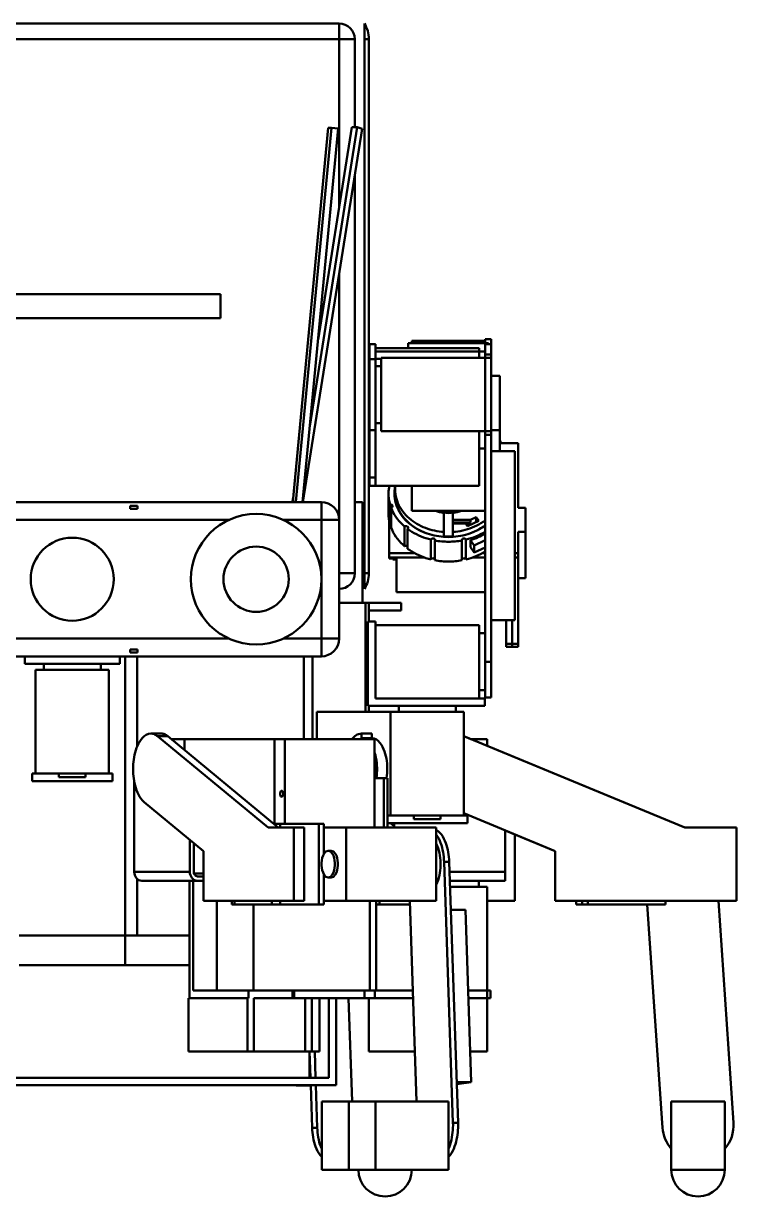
# Model space of a CAD drawing. Header units: millimetres. Extents: x 200 to 4150, y 50 to 2967.
# Drawn here: x 1308.5 to 1549, y 2320 to 2715.3 of the extents above; entities that cross this region are included whole.
import ezdxf

# ---------------------------------------------------------------- set-up
doc = ezdxf.new("R2010")
doc.units = ezdxf.units.MM
doc.header["$LTSCALE"] = 10
doc.layers.add('КОНТУР', color=7, linetype='Continuous', lineweight=50)

msp = doc.modelspace()

# ---------------------------------------------------------------- linework, layer by layer
at = {"layer": 'КОНТУР'}
for p, q in [((1234.98, 2715.27), (1414.98, 2715.27)), ((1234.98, 2710), (1414.98, 2710)), ((1414.98, 2653.47), (1414.98, 2710)), ((1420.25, 2680.29), (1420.25, 2710)), ((1423.48, 2530), (1423.48, 2710)), ((1424.98, 2530), (1424.98, 2710)), ((1399.31, 2554.13), (1411.31, 2680.13)), ((1400.43, 2554.13), (1412.43, 2680.13)), ((1405.1, 2579.55), (1421.09, 2680.29)), ((1407.87, 2608.69), (1419.24, 2680.29)), ((1412.43, 2680.13), (1411.31, 2680.13)), ((1414.65, 2679.87), (1412.43, 2680.13)), ((1421.09, 2680.29), (1419.24, 2680.29)), ((1422.72, 2679.71), (1421.09, 2680.29)), ((1402.66, 2554), (1414.65, 2679.87)), ((1402.77, 2554), (1422.72, 2679.71)), ((1420.25, 2530), (1420.25, 2664.12)), ((1414.98, 2548), (1414.98, 2630.93)), ((1279.98, 2624), (1369.98, 2624)), ((1369.98, 2624), (1374.98, 2624)), ((1279.98, 2616), (1369.98, 2616)), ((1369.98, 2616), (1374.98, 2616)), ((1464.19, 2607.53), (1464.19, 2608.88)), ((1466.19, 2608.88), (1464.19, 2608.88)), ((1466.19, 2607.19), (1466.19, 2608.88)), ((1425.19, 2607.19), (1427.19, 2607.19)), ((1425.19, 2607.18), (1425.19, 2602.19)), ((1427.19, 2607.18), (1425.19, 2607.18)), ((1427.19, 2607.18), (1427.19, 2602.19)), ((1427.19, 2605.91), (1462.19, 2605.91)), ((1438.28, 2607.53), (1438.28, 2605.91)), ((1438.28, 2607.53), (1465.38, 2607.53)), ((1464.19, 2608.28), (1439.47, 2608.28)), ((1439.47, 2607.53), (1439.47, 2608.28)), ((1462.19, 2605.91), (1462.19, 2604.68)), ((1464.19, 2607.19), (1466.19, 2607.19)), ((1465.38, 2607.53), (1465.38, 2607.19)), ((1427.19, 2602.19), (1425.19, 2602.19)), ((1427.19, 2604.68), (1462.19, 2604.68)), ((1427.19, 2602.23), (1429.19, 2602.23)), ((1429.19, 2602.56), (1429.19, 2577.84)), ((1464.19, 2602.56), (1429.19, 2602.56)), ((1462.19, 2604.79), (1464.19, 2604.79)), ((1462.19, 2604.68), (1462.19, 2602.56)), ((1464.19, 2602.56), (1464.19, 2603.75)), ((1464.19, 2603.75), (1466.19, 2603.75)), ((1464.19, 2577.84), (1464.19, 2602.56)), ((1466.19, 2602.56), (1464.19, 2602.56)), ((1464.19, 2602.56), (1464.19, 2577.84)), ((1466.19, 2602.56), (1466.19, 2603.75)), ((1466.19, 2577.84), (1466.19, 2602.56)), ((1429.19, 2599.8), (1427.19, 2599.8)), ((1466.19, 2596.59), (1469.19, 2596.59)), ((1469.19, 2596.59), (1469.19, 2578.19)), ((1425.19, 2578.2), (1425.19, 2562.26)), ((1425.19, 2578.2), (1427.19, 2578.2)), ((1429.19, 2580.6), (1427.19, 2580.6)), ((1427.19, 2578.2), (1427.19, 2562.26)), ((1464.19, 2577.84), (1429.19, 2577.84)), ((1462.19, 2577.84), (1462.19, 2559.51)), ((1464.19, 2576.65), (1464.19, 2577.84)), ((1466.19, 2577.84), (1464.19, 2577.84)), ((1466.19, 2578.19), (1469.19, 2578.19)), ((1466.19, 2576.65), (1466.19, 2577.84)), ((1469.19, 2578.19), (1469.19, 2571.2)), ((1464.19, 2576.65), (1464.19, 2500.2)), ((1464.19, 2576.65), (1466.19, 2576.65)), ((1466.19, 2576.65), (1466.19, 2500.2)), ((1469.19, 2574.6), (1469.33, 2574.6)), ((1469.19, 2573.85), (1475.33, 2573.85)), ((1469.33, 2573.85), (1469.33, 2574.6)), ((1475.33, 2573.85), (1475.33, 2552.01)), ((1464.19, 2572.1), (1462.19, 2572.1)), ((1466.19, 2571.2), (1474.19, 2571.2)), ((1474.19, 2514.2), (1474.19, 2571.2)), ((1425.19, 2562.26), (1427.19, 2562.26)), ((1425.19, 2559.51), (1425.19, 2562.26)), ((1427.19, 2559.51), (1427.19, 2562.26)), ((1427.19, 2562.26), (1427.19, 2559.51)), ((1427.19, 2559.51), (1425.19, 2559.51)), ((1427.19, 2559.51), (1462.19, 2559.51)), ((1431.83, 2559.51), (1431.83, 2559.06)), ((1433.83, 2558.29), (1433.83, 2556.61)), ((1439.47, 2559.51), (1439.47, 2551.1)), ((1240.98, 2554), (1408.98, 2554)), ((1399.24, 2554.29), (1399.45, 2555.66)), ((1399.32, 2554.29), (1399.24, 2554.29)), ((1399.32, 2554.26), (1399.24, 2554.29)), ((1400.43, 2554.13), (1399.31, 2554.13)), ((1400.42, 2554), (1399.31, 2554.13)), ((1400.05, 2554), (1399.87, 2554.07)), ((1401.54, 2554), (1400.43, 2554.13)), ((1420.25, 2554), (1422.88, 2554)), ((1422.88, 2520), (1422.88, 2554)), ((1431.63, 2556.79), (1431.63, 2550.11)), ((1344.48, 2551.73), (1344.48, 2552.7)), ((1344.48, 2552.7), (1346.98, 2552.7)), ((1344.48, 2551.73), (1346.98, 2551.73)), ((1346.98, 2551.73), (1346.98, 2552.7)), ((1432.15, 2553.15), (1432.15, 2546.47)), ((1432.51, 2552.07), (1432.51, 2545.39)), ((1464.19, 2551.1), (1439.47, 2551.1)), ((1450.33, 2550.38), (1450.33, 2550.41)), ((1450.33, 2550.38), (1450.33, 2543.94)), ((1453.33, 2550.38), (1453.33, 2550.41)), ((1453.33, 2550.38), (1453.33, 2548.05)), ((1475.33, 2552.01), (1477.83, 2552.01)), ((1477.83, 2552.01), (1477.83, 2544.01)), ((1272.14, 2548), (1377.81, 2548)), ((1396.14, 2548), (1408.98, 2548)), ((1408.98, 2508), (1408.98, 2548)), ((1414.98, 2508), (1414.98, 2548)), ((1431.83, 2547.84), (1431.83, 2536.78)), ((1437.06, 2545.77), (1437.06, 2539.09)), ((1453.33, 2548.05), (1453.33, 2547.15)), ((1453.33, 2548.05), (1459.26, 2548.05)), ((1453.33, 2547.15), (1453.33, 2546.77)), ((1453.33, 2547.15), (1459.26, 2547.15)), ((1453.33, 2546.77), (1453.33, 2543.94)), ((1453.33, 2546.77), (1457.6, 2546.77)), ((1458.22, 2545.91), (1457.6, 2546.77)), ((1459.26, 2547.15), (1457.81, 2546.49)), ((1458.22, 2545.91), (1462.03, 2547.67)), ((1459.26, 2548.05), (1461.13, 2548.92)), ((1459.26, 2548.05), (1459.26, 2547.15)), ((1462.03, 2547.67), (1461.13, 2548.92)), ((1461.13, 2547.26), (1461.13, 2548.92)), ((1438.05, 2544.98), (1438.05, 2538.3)), ((1450.33, 2543.94), (1450.33, 2542.44)), ((1453.33, 2543.94), (1453.33, 2542.44)), ((1475.33, 2544.01), (1475.33, 2536.78)), ((1475.33, 2544.01), (1477.83, 2544.01)), ((1477.83, 2544.01), (1477.83, 2528.41)), ((1445.93, 2541.34), (1445.93, 2534.66)), ((1447.28, 2541.05), (1447.28, 2534.37)), ((1456.38, 2541.05), (1456.38, 2534.37)), ((1457.73, 2541.34), (1457.73, 2534.66)), ((1459.22, 2541.15), (1459.22, 2538.75)), ((1459.22, 2541.15), (1460.48, 2539.41)), ((1459.22, 2538.75), (1460.48, 2537.01)), ((1460.48, 2539.41), (1464.19, 2541.12)), ((1460.48, 2537.01), (1460.48, 2539.41)), ((1460.48, 2537.01), (1464.19, 2538.72)), ((1431.83, 2536.78), (1440.42, 2536.78)), ((1431.83, 2536.78), (1431.83, 2535.28)), ((1431.83, 2534.97), (1431.83, 2535.28)), ((1431.83, 2535.28), (1443.82, 2535.28)), ((1431.83, 2534.97), (1433.13, 2534.97)), ((1433.13, 2534.6), (1434.33, 2534.6)), ((1434.33, 2535.28), (1434.33, 2523.59)), ((1459.83, 2535.28), (1464.19, 2535.28)), ((1463.24, 2536.78), (1464.19, 2536.78)), ((1474.19, 2536.78), (1475.33, 2536.78)), ((1474.19, 2535.28), (1475.33, 2535.28)), ((1475.33, 2536.78), (1475.33, 2535.28)), ((1475.33, 2535.28), (1475.33, 2528.41)), ((1475.33, 2535.28), (1475.33, 2506.21)), ((1475.33, 2528.41), (1477.83, 2528.41)), ((1434.33, 2523.59), (1464.19, 2523.59)), ((1414.98, 2520), (1422.88, 2520)), ((1422.88, 2520), (1423.91, 2520)), ((1423.91, 2483.34), (1423.91, 2520)), ((1424.98, 2513.75), (1424.98, 2520)), ((1424.98, 2520), (1435.94, 2520)), ((1435.94, 2520), (1435.94, 2517.5)), ((1435.94, 2517.5), (1424.98, 2517.5)), ((1466.19, 2514.2), (1474.19, 2514.2)), ((1471.33, 2514.2), (1471.33, 2506.21)), ((1473.33, 2514.2), (1473.33, 2506.21)), ((1473.33, 2514.2), (1473.33, 2506.21)), ((1424.69, 2485.34), (1424.69, 2513.75)), ((1424.69, 2513.75), (1427.19, 2513.75)), ((1427.19, 2512.56), (1427.19, 2513.75)), ((1427.19, 2487.84), (1427.19, 2512.56)), ((1427.19, 2512.56), (1462.19, 2512.56)), ((1462.19, 2487.84), (1462.19, 2512.56)), ((1272.14, 2508), (1377.81, 2508)), ((1396.14, 2508), (1408.98, 2508)), ((1462.19, 2509.8), (1464.19, 2509.8)), ((1473.33, 2506.21), (1471.33, 2506.21)), ((1475.33, 2506.21), (1473.33, 2506.21)), ((1344.48, 2504.27), (1346.98, 2504.27)), ((1344.48, 2503.3), (1344.48, 2504.27)), ((1344.48, 2503.3), (1346.98, 2503.3)), ((1346.98, 2503.3), (1346.98, 2504.27)), ((1471.33, 2505.21), (1473.33, 2505.21)), ((1473.33, 2505.21), (1475.33, 2505.21)), ((1240.98, 2502), (1408.98, 2502)), ((1308.98, 2499.5), (1308.98, 2502)), ((1308.98, 2499.5), (1340.98, 2499.5)), ((1315.38, 2497.5), (1315.38, 2499.5)), ((1334.58, 2497.5), (1334.58, 2499.5)), ((1340.98, 2499.5), (1340.98, 2502)), ((1342.84, 2408), (1342.84, 2502)), ((1346.84, 2471.57), (1346.84, 2502)), ((1403.12, 2502), (1403.12, 2474.11)), ((1406.05, 2502), (1406.05, 2474.11)), ((1466.19, 2500.2), (1464.19, 2500.2)), ((1312.62, 2497.5), (1337.34, 2497.5)), ((1312.62, 2462.5), (1312.62, 2497.5)), ((1337.34, 2462.5), (1337.34, 2497.5)), ((1462.19, 2490.6), (1464.19, 2490.6)), ((1427.19, 2487.84), (1462.19, 2487.84)), ((1462.19, 2487.84), (1464.09, 2487.84)), ((1464.09, 2485.34), (1464.09, 2487.84)), ((1464.19, 2488.2), (1466.19, 2488.2)), ((1407.46, 2483.34), (1407.46, 2474.11)), ((1464.09, 2485.34), (1424.69, 2485.34)), ((1424.98, 2483.34), (1424.98, 2485.34)), ((1432.33, 2483.34), (1457.05, 2483.34)), ((1432.33, 2448.34), (1432.33, 2483.34)), ((1435.09, 2483.34), (1435.09, 2485.34)), ((1454.29, 2483.34), (1454.29, 2485.34)), ((1457.05, 2448.34), (1457.05, 2483.34)), ((1351.49, 2476), (1354.95, 2476)), ((1353.78, 2475.09), (1390.99, 2444.36)), ((1357.24, 2475.09), (1353.78, 2475.09)), ((1357.24, 2475.09), (1394.46, 2444.36)), ((1422.5, 2476), (1422.5, 2474.5)), ((1422.5, 2476), (1425.97, 2476)), ((1422.5, 2474.5), (1425.97, 2474.5)), ((1425.97, 2476), (1425.97, 2474.5)), ((1457.06, 2475.09), (1531.49, 2444.36)), ((1457.06, 2475.09), (1459.43, 2474.11)), ((1362.87, 2474.11), (1358.43, 2474.11)), ((1393.18, 2474.11), (1362.87, 2474.11)), ((1362.87, 2474.11), (1362.87, 2470.45)), ((1393.18, 2474.11), (1393.18, 2445.55)), ((1393.18, 2474.11), (1396.64, 2474.11)), ((1396.64, 2474.11), (1426.95, 2474.11)), ((1396.64, 2474.11), (1396.64, 2445.55)), ((1426.95, 2474.11), (1426.95, 2444.36)), ((1464.84, 2474.11), (1459.43, 2474.11)), ((1464.84, 2474.11), (1464.84, 2471.88)), ((1464.84, 2471.88), (1531.49, 2444.36)), ((1311.43, 2460), (1311.43, 2462.5)), ((1311.43, 2462.5), (1312.62, 2462.5)), ((1311.43, 2460), (1338.53, 2460)), ((1312.62, 2462.5), (1337.34, 2462.5)), ((1320.48, 2461.3), (1320.48, 2462.5)), ((1329.48, 2461.3), (1329.48, 2462.5)), ((1337.34, 2462.5), (1338.53, 2462.5)), ((1338.53, 2460), (1338.53, 2462.5)), ((1345.89, 2459.71), (1345.89, 2429.39)), ((1426.95, 2461), (1430.02, 2461)), ((1431.32, 2461), (1430.02, 2461)), ((1430.02, 2461), (1430.02, 2444.36)), ((1431.32, 2444.36), (1431.32, 2461)), ((1369.19, 2436.4), (1349.2, 2452.91)), ((1431.32, 2448.34), (1432.33, 2448.34)), ((1432.33, 2448.34), (1457.05, 2448.34)), ((1440.19, 2447.14), (1440.19, 2448.34)), ((1449.19, 2447.14), (1449.19, 2448.34)), ((1487.87, 2436.4), (1457.05, 2449.13)), ((1457.05, 2448.34), (1458.24, 2448.34)), ((1458.24, 2445.84), (1458.24, 2448.34)), ((1399.74, 2444.36), (1390.99, 2444.36)), ((1408.09, 2445.55), (1395.04, 2445.55)), ((1395.04, 2444.36), (1395.04, 2445.55)), ((1403.2, 2444.36), (1399.74, 2444.36)), ((1399.74, 2419.64), (1399.74, 2444.36)), ((1403.2, 2419.64), (1403.2, 2444.36)), ((1408.09, 2418.45), (1408.09, 2445.55)), ((1409.82, 2445.55), (1408.09, 2445.55)), ((1409.82, 2435.42), (1409.82, 2445.55)), ((1417.38, 2444.36), (1409.82, 2444.36)), ((1417.38, 2444.36), (1417.38, 2419.64)), ((1417.38, 2444.36), (1447.69, 2444.36)), ((1431.32, 2445.84), (1458.24, 2445.84)), ((1433.48, 2444.81), (1432.24, 2445.84)), ((1433.48, 2445.84), (1433.48, 2444.36)), ((1447.69, 2444.36), (1447.69, 2419.64)), ((1470.98, 2443.38), (1470.98, 2429.39)), ((1487.87, 2436.4), (1470.98, 2443.38)), ((1548.98, 2444.36), (1531.49, 2444.36)), ((1540.09, 2444.36), (1531.49, 2444.36)), ((1548.98, 2419.64), (1548.98, 2444.36)), ((1364.64, 2440.16), (1364.64, 2429.39)), ((1365.94, 2429.39), (1365.94, 2439.09)), ((1474.22, 2419.64), (1474.22, 2442.04)), ((1369.19, 2419.64), (1369.19, 2436.4)), ((1411.28, 2436.5), (1412.32, 2436.5)), ((1487.87, 2419.64), (1487.87, 2436.4)), ((1487.87, 2427), (1487.87, 2436.4)), ((1450.35, 2432.82), (1453.35, 2344.82)), ((1452.09, 2432.82), (1450.35, 2432.82)), ((1452.09, 2432.82), (1455.09, 2344.82)), ((1345.89, 2429.39), (1364.64, 2429.39)), ((1346.84, 2408), (1346.84, 2427.07)), ((1369.19, 2428.89), (1366.01, 2428.89)), ((1369.19, 2427.89), (1367.24, 2427.89)), ((1409.82, 2418.45), (1409.82, 2428.58)), ((1411.28, 2427.5), (1412.32, 2427.5)), ((1452.2, 2429.39), (1470.98, 2429.39)), ((1348.49, 2426.39), (1367.24, 2426.39)), ((1364.49, 2386.89), (1364.49, 2426.39)), ((1365.74, 2389.39), (1365.74, 2426.39)), ((1367.24, 2426.39), (1369.19, 2426.39)), ((1452.3, 2426.39), (1470.98, 2426.39)), ((1452.37, 2424.39), (1464.84, 2424.39)), ((1462.08, 2424.39), (1462.08, 2426.39)), ((1464.84, 2389.39), (1464.84, 2424.39)), ((1369.19, 2419.64), (1399.74, 2419.64)), ((1373.79, 2389.39), (1373.79, 2419.64)), ((1378.75, 2418.45), (1378.75, 2419.64)), ((1379.75, 2418.45), (1379.75, 2419.64)), ((1392.31, 2418.45), (1392.31, 2419.64)), ((1395.04, 2418.45), (1395.04, 2419.64)), ((1403.2, 2419.64), (1399.74, 2419.64)), ((1417.38, 2419.64), (1409.82, 2419.64)), ((1417.38, 2419.64), (1447.69, 2419.64)), ((1425.31, 2389.39), (1425.31, 2419.64)), ((1427.48, 2389.39), (1427.48, 2419.64)), ((1428.54, 2418.45), (1428.54, 2419.64)), ((1441.08, 2352), (1438.77, 2419.64)), ((1464.84, 2419.64), (1474.22, 2419.64)), ((1487.87, 2419.64), (1548.98, 2419.64)), ((1494.87, 2418.45), (1494.87, 2419.64)), ((1496.87, 2418.45), (1496.87, 2419.64)), ((1498.87, 2418.45), (1498.87, 2419.64)), ((1524.98, 2418.45), (1524.98, 2419.64)), ((1542.85, 2419.64), (1547.95, 2344.82)), ((1379.75, 2418.45), (1378.75, 2418.45)), ((1392.31, 2418.45), (1379.75, 2418.45)), ((1386.15, 2389.39), (1386.15, 2418.45)), ((1408.09, 2418.45), (1395.04, 2418.45)), ((1409.82, 2418.45), (1408.09, 2418.45)), ((1438.81, 2418.45), (1428.54, 2418.45)), ((1452.64, 2416.58), (1457.56, 2416.58)), ((1457.56, 2416.58), (1459.54, 2358.51)), ((1496.87, 2418.45), (1494.87, 2418.45)), ((1524.98, 2418.45), (1498.87, 2418.45)), ((1524.01, 2343.18), (1518.88, 2418.45)), ((1307.12, 2408), (1342.84, 2408)), ((1342.84, 2408), (1342.84, 2398)), ((1346.84, 2408), (1364.49, 2408)), ((1307.12, 2398), (1364.49, 2398)), ((1365.74, 2389.39), (1384.42, 2389.39)), ((1384.42, 2389.39), (1399.24, 2389.39)), ((1384.42, 2386.89), (1384.42, 2389.39)), ((1386.15, 2389.39), (1399.24, 2389.39)), ((1399.24, 2389.39), (1399.83, 2389.39)), ((1399.24, 2386.89), (1399.24, 2389.39)), ((1399.83, 2389.39), (1423.48, 2389.39)), ((1399.83, 2386.89), (1399.83, 2389.39)), ((1423.48, 2389.39), (1425.31, 2389.39)), ((1423.48, 2389.39), (1427.05, 2389.39)), ((1423.48, 2386.89), (1423.48, 2389.39)), ((1427.05, 2386.89), (1427.05, 2389.39)), ((1427.48, 2389.39), (1439.81, 2389.39)), ((1458.49, 2389.39), (1464.84, 2389.39)), ((1464.84, 2389.39), (1466.03, 2389.39)), ((1464.84, 2386.89), (1464.84, 2389.39)), ((1466.03, 2386.89), (1466.03, 2389.39)), ((1364.15, 2368.89), (1364.15, 2386.89)), ((1364.15, 2386.89), (1384.08, 2386.89)), ((1384.08, 2368.89), (1384.08, 2386.89)), ((1384.08, 2386.89), (1384.42, 2386.89)), ((1386.25, 2386.89), (1399.24, 2386.89)), ((1386.25, 2368.89), (1386.25, 2386.89)), ((1399.24, 2386.89), (1399.83, 2386.89)), ((1399.83, 2386.89), (1423.48, 2386.89)), ((1403.57, 2368.89), (1403.57, 2386.89)), ((1405.73, 2368.89), (1405.73, 2386.89)), ((1408.37, 2368.89), (1408.37, 2386.89)), ((1411.48, 2360), (1411.48, 2386.89)), ((1413.98, 2357.5), (1413.98, 2386.89)), ((1418.14, 2386.89), (1419.33, 2352)), ((1423.48, 2386.89), (1427.05, 2386.89)), ((1424.98, 2368.89), (1424.98, 2386.89)), ((1427.05, 2386.89), (1439.89, 2386.89)), ((1458.57, 2386.89), (1464.84, 2386.89)), ((1464.84, 2386.89), (1466.03, 2386.89)), ((1464.84, 2368.89), (1464.84, 2386.89)), ((1364.15, 2368.89), (1384.08, 2368.89)), ((1384.08, 2368.89), (1386.25, 2368.89)), ((1386.25, 2368.89), (1403.57, 2368.89)), ((1403.57, 2368.89), (1405.73, 2368.89)), ((1404.98, 2360), (1404.98, 2368.89)), ((1405.3, 2360), (1405, 2368.89)), ((1405.73, 2368.89), (1408.37, 2368.89)), ((1407.03, 2360), (1406.73, 2368.89)), ((1424.98, 2368.89), (1440.5, 2368.89)), ((1459.19, 2368.89), (1464.84, 2368.89)), ((1249.58, 2360), (1411.48, 2360)), ((1413.98, 2357.5), (1249.5, 2357.5)), ((1400.46, 2357.5), (1400.46, 2357.42)), ((1405.39, 2357.42), (1400.46, 2357.42)), ((1405.87, 2343.18), (1405.39, 2357.5)), ((1407.61, 2343.18), (1407.12, 2357.5)), ((1454.62, 2358.51), (1459.54, 2358.51)), ((1457.49, 2358.41), (1454.62, 2358.41)), ((1454.63, 2358.02), (1457.49, 2358.41)), ((1454.64, 2357.84), (1459.54, 2358.51)), ((1418.19, 2352), (1409.09, 2352)), ((1409.09, 2329), (1409.09, 2352)), ((1418.19, 2329), (1418.19, 2352)), ((1418.19, 2352), (1427.19, 2352)), ((1427.19, 2329), (1427.19, 2352)), ((1427.19, 2352), (1451.87, 2352)), ((1451.87, 2329), (1451.87, 2352)), ((1526.98, 2329), (1526.98, 2352)), ((1526.98, 2352), (1544.98, 2352)), ((1544.98, 2329), (1544.98, 2352)), ((1455.09, 2344.82), (1453.35, 2344.82)), ((1405.87, 2343.18), (1407.61, 2343.18)), ((1418.19, 2329), (1409.09, 2329)), ((1418.19, 2329), (1427.19, 2329)), ((1427.19, 2329), (1451.87, 2329)), ((1526.98, 2329), (1544.98, 2329))]:
    msp.add_line(p, q, dxfattribs=at)
for points in [[(1414.98, 2710), (1414.98, 2710.66), (1414.98, 2711.32), (1414.98, 2711.98), (1414.98, 2712.63), (1414.98, 2713.29), (1414.98, 2713.95), (1414.98, 2714.61), (1414.98, 2715.27)], [(1423.48, 2710), (1423.48, 2710.66), (1423.48, 2711.32), (1423.48, 2711.98), (1423.48, 2712.63), (1423.48, 2713.29), (1423.48, 2713.95), (1423.48, 2714.61), (1423.48, 2715.27)], [(1420.25, 2710), (1419.59, 2710), (1418.93, 2710), (1418.27, 2710), (1417.61, 2710), (1416.95, 2710), (1416.3, 2710), (1415.64, 2710), (1414.98, 2710)], [(1424.98, 2710), (1424.79, 2710), (1424.6, 2710), (1424.42, 2710), (1424.23, 2710), (1424.04, 2710), (1423.85, 2710), (1423.67, 2710), (1423.48, 2710)], [(1374.98, 2624), (1374.98, 2623.2), (1374.98, 2622.4), (1374.98, 2621.6), (1374.98, 2620.8), (1374.98, 2620), (1374.98, 2619.2), (1374.98, 2618.4), (1374.98, 2617.6), (1374.98, 2616.8), (1374.98, 2616)], [(1425.19, 2607.19), (1425.19, 2607.19), (1425.19, 2607.19), (1425.19, 2607.19), (1425.19, 2607.19), (1425.19, 2607.18), (1425.19, 2607.18), (1425.19, 2607.18), (1425.19, 2607.18)], [(1427.19, 2607.19), (1427.19, 2607.19), (1427.19, 2607.19), (1427.19, 2607.19), (1427.19, 2607.19), (1427.19, 2607.18), (1427.19, 2607.18), (1427.19, 2607.18), (1427.19, 2607.18)], [(1464.19, 2607.19), (1464.19, 2606.76), (1464.19, 2606.33), (1464.19, 2605.9), (1464.19, 2605.47), (1464.19, 2605.04), (1464.19, 2604.61), (1464.19, 2604.18), (1464.19, 2603.75)], [(1466.19, 2607.19), (1466.19, 2606.76), (1466.19, 2606.33), (1466.19, 2605.9), (1466.19, 2605.47), (1466.19, 2605.04), (1466.19, 2604.61), (1466.19, 2604.18), (1466.19, 2603.75)], [(1425.19, 2602.19), (1425.19, 2601.36), (1425.19, 2600.53), (1425.19, 2599.7), (1425.19, 2598.88), (1425.19, 2598.05), (1425.19, 2597.22), (1425.19, 2596.4), (1425.19, 2595.57), (1425.19, 2594.74), (1425.19, 2593.91), (1425.19, 2593.09), (1425.19, 2592.26), (1425.19, 2591.43), (1425.19, 2590.61), (1425.19, 2589.78), (1425.19, 2588.95), (1425.19, 2588.12), (1425.19, 2587.3), (1425.19, 2586.47), (1425.19, 2585.64), (1425.19, 2584.82), (1425.19, 2583.99), (1425.19, 2583.16), (1425.19, 2582.34), (1425.19, 2581.51), (1425.19, 2580.68), (1425.19, 2579.85), (1425.19, 2579.03), (1425.19, 2578.2)], [(1427.19, 2602.19), (1427.19, 2601.36), (1427.19, 2600.53), (1427.19, 2599.7), (1427.19, 2598.88), (1427.19, 2598.05), (1427.19, 2597.22), (1427.19, 2596.4), (1427.19, 2595.57), (1427.19, 2594.74), (1427.19, 2593.91), (1427.19, 2593.09), (1427.19, 2592.26), (1427.19, 2591.43), (1427.19, 2590.61), (1427.19, 2589.78), (1427.19, 2588.95), (1427.19, 2588.12), (1427.19, 2587.3), (1427.19, 2586.47), (1427.19, 2585.64), (1427.19, 2584.82), (1427.19, 2583.99), (1427.19, 2583.16), (1427.19, 2582.34), (1427.19, 2581.51), (1427.19, 2580.68), (1427.19, 2579.85), (1427.19, 2579.03), (1427.19, 2578.2)], [(1431.92, 2559.51), (1431.85, 2559.18), (1431.79, 2558.84), (1431.74, 2558.5), (1431.7, 2558.16), (1431.67, 2557.82), (1431.65, 2557.48), (1431.63, 2557.14), (1431.63, 2556.79)], [(1433.86, 2559.09), (1433.8, 2558.8), (1433.76, 2558.52), (1433.72, 2558.23), (1433.69, 2557.95), (1433.66, 2557.66), (1433.64, 2557.37), (1433.63, 2557.08), (1433.63, 2556.79)], [(1433.63, 2556.64), (1433.64, 2556.9), (1433.65, 2557.16), (1433.67, 2557.41), (1433.69, 2557.67), (1433.72, 2557.92), (1433.75, 2558.18), (1433.79, 2558.43), (1433.84, 2558.68)], [(1433.89, 2559.51), (1433.88, 2559.36), (1433.87, 2559.21), (1433.85, 2559.06), (1433.85, 2558.9), (1433.84, 2558.75), (1433.83, 2558.6), (1433.83, 2558.45), (1433.83, 2558.29)], [(1433.83, 2558.29), (1433.86, 2557.49), (1433.94, 2556.7), (1434.08, 2555.91), (1434.27, 2555.13), (1434.51, 2554.37), (1434.8, 2553.62), (1435.14, 2552.9), (1435.52, 2552.19), (1435.95, 2551.51), (1436.41, 2550.86), (1436.91, 2550.24), (1437.44, 2549.64), (1438.01, 2549.07), (1438.6, 2548.53), (1439.22, 2548.02), (1439.86, 2547.54), (1440.52, 2547.09), (1441.2, 2546.67), (1441.9, 2546.28), (1442.62, 2545.92), (1443.35, 2545.59), (1444.09, 2545.29), (1444.84, 2545.02), (1445.61, 2544.78), (1446.38, 2544.57), (1447.16, 2544.39), (1447.95, 2544.23), (1448.74, 2544.11), (1449.53, 2544.01), (1450.33, 2543.94)], [(1408.98, 2548), (1408.98, 2548.75), (1408.98, 2549.5), (1408.98, 2550.25), (1408.98, 2551), (1408.98, 2551.75), (1408.98, 2552.5), (1408.98, 2553.25), (1408.98, 2554)], [(1431.63, 2556.79), (1431.64, 2556.33), (1431.66, 2555.87), (1431.7, 2555.41), (1431.76, 2554.96), (1431.83, 2554.5), (1431.92, 2554.05), (1432.03, 2553.6), (1432.15, 2553.15)], [(1433.63, 2556.79), (1433.66, 2555.99), (1433.74, 2555.19), (1433.88, 2554.39), (1434.07, 2553.61), (1434.31, 2552.84), (1434.61, 2552.09), (1434.95, 2551.36), (1435.33, 2550.65), (1435.76, 2549.96), (1436.22, 2549.3), (1436.72, 2548.67), (1437.26, 2548.07), (1437.82, 2547.5), (1438.42, 2546.95), (1439.04, 2546.44), (1439.68, 2545.95), (1440.35, 2545.5), (1441.04, 2545.07), (1441.74, 2544.68), (1442.46, 2544.31), (1443.19, 2543.98), (1443.94, 2543.67), (1444.7, 2543.4), (1445.47, 2543.15), (1446.24, 2542.94), (1447.03, 2542.75), (1447.82, 2542.59), (1448.61, 2542.46), (1449.41, 2542.36), (1450.22, 2542.29), (1451.02, 2542.25), (1451.83, 2542.23)], [(1443.54, 2543.83), (1442.8, 2544.16), (1442.07, 2544.52), (1441.36, 2544.9), (1440.66, 2545.32), (1439.99, 2545.77), (1439.33, 2546.25), (1438.7, 2546.76), (1438.1, 2547.3), (1437.53, 2547.87), (1436.98, 2548.47), (1436.47, 2549.1), (1436, 2549.76), (1435.56, 2550.45), (1435.17, 2551.16), (1434.83, 2551.89), (1434.53, 2552.64), (1434.28, 2553.41), (1434.08, 2554.2), (1433.94, 2555), (1433.86, 2555.8), (1433.83, 2556.61)], [(1431.63, 2550.11), (1431.64, 2549.65), (1431.66, 2549.19), (1431.7, 2548.73), (1431.76, 2548.27), (1431.83, 2547.82), (1431.92, 2547.37), (1432.03, 2546.92), (1432.15, 2546.47)], [(1432.15, 2553.15), (1432.29, 2553.17), (1432.44, 2553.16), (1432.58, 2553.13), (1432.71, 2553.07), (1432.83, 2552.99), (1432.93, 2552.88), (1432.99, 2552.75), (1433.02, 2552.61)], [(1433.02, 2552.61), (1433.01, 2552.51), (1432.97, 2552.42), (1432.92, 2552.33), (1432.86, 2552.26), (1432.78, 2552.19), (1432.7, 2552.14), (1432.61, 2552.1), (1432.51, 2552.07)], [(1432.51, 2552.07), (1432.85, 2551.27), (1433.23, 2550.49), (1433.66, 2549.73), (1434.14, 2548.99), (1434.65, 2548.29), (1435.2, 2547.61), (1435.79, 2546.97), (1436.41, 2546.35), (1437.06, 2545.77)], [(1450.33, 2550.38), (1449.96, 2550.43), (1449.59, 2550.5), (1449.23, 2550.57), (1448.86, 2550.65), (1448.5, 2550.75), (1448.15, 2550.86), (1447.79, 2550.97), (1447.44, 2551.1)], [(1456.07, 2551.1), (1455.25, 2550.82), (1454.41, 2550.6), (1453.56, 2550.44), (1452.7, 2550.35), (1451.83, 2550.31), (1450.96, 2550.35), (1450.1, 2550.44), (1449.25, 2550.6), (1448.41, 2550.82), (1447.59, 2551.1)], [(1456.22, 2551.1), (1455.87, 2550.97), (1455.51, 2550.86), (1455.16, 2550.75), (1454.79, 2550.65), (1454.43, 2550.57), (1454.07, 2550.5), (1453.7, 2550.43), (1453.33, 2550.38)], [(1414.98, 2548), (1414.23, 2548), (1413.48, 2548), (1412.73, 2548), (1411.98, 2548), (1411.23, 2548), (1410.48, 2548), (1409.73, 2548), (1408.98, 2548)], [(1432.15, 2546.47), (1432.19, 2546.48), (1432.24, 2546.49), (1432.28, 2546.49), (1432.33, 2546.49), (1432.38, 2546.49), (1432.42, 2546.48), (1432.47, 2546.48), (1432.51, 2546.47)], [(1437.06, 2545.77), (1437.22, 2545.86), (1437.4, 2545.92), (1437.59, 2545.93), (1437.78, 2545.89), (1437.95, 2545.82), (1438.1, 2545.71), (1438.21, 2545.55), (1438.25, 2545.37)], [(1451.83, 2542.23), (1452.65, 2542.25), (1453.47, 2542.29), (1454.29, 2542.37), (1455.11, 2542.47), (1455.92, 2542.61), (1456.73, 2542.77), (1457.53, 2542.97), (1458.32, 2543.19), (1459.1, 2543.45), (1459.87, 2543.73), (1460.63, 2544.05), (1461.38, 2544.4), (1462.11, 2544.78), (1462.82, 2545.19), (1463.52, 2545.63), (1464.19, 2546.11)], [(1453.33, 2543.94), (1454.16, 2544.02), (1454.99, 2544.12), (1455.81, 2544.25), (1456.63, 2544.42), (1457.45, 2544.61), (1458.25, 2544.84), (1459.04, 2545.1), (1459.83, 2545.39), (1460.59, 2545.72), (1461.35, 2546.07), (1462.09, 2546.46), (1462.81, 2546.88), (1463.51, 2547.34), (1464.19, 2547.83)], [(1464.19, 2546.15), (1463.72, 2545.8), (1463.23, 2545.47), (1462.73, 2545.16), (1462.23, 2544.86), (1461.71, 2544.58), (1461.19, 2544.31), (1460.66, 2544.07), (1460.12, 2543.83)], [(1432.51, 2545.39), (1432.85, 2544.59), (1433.23, 2543.8), (1433.66, 2543.05), (1434.14, 2542.31), (1434.65, 2541.61), (1435.2, 2540.93), (1435.79, 2540.29), (1436.41, 2539.67), (1437.06, 2539.09)], [(1438.25, 2545.37), (1438.24, 2545.31), (1438.23, 2545.26), (1438.21, 2545.2), (1438.19, 2545.15), (1438.16, 2545.1), (1438.13, 2545.06), (1438.09, 2545.02), (1438.05, 2544.98)], [(1438.05, 2544.98), (1438.76, 2544.47), (1439.49, 2544), (1440.25, 2543.55), (1441.02, 2543.14), (1441.81, 2542.76), (1442.61, 2542.42), (1443.42, 2542.1), (1444.25, 2541.82), (1445.08, 2541.56), (1445.93, 2541.34)], [(1445.93, 2541.34), (1446.05, 2541.53), (1446.24, 2541.66), (1446.45, 2541.73), (1446.68, 2541.74), (1446.9, 2541.69), (1447.1, 2541.58), (1447.25, 2541.4), (1447.3, 2541.18)], [(1451.83, 2542.39), (1451.64, 2542.39), (1451.45, 2542.4), (1451.27, 2542.4), (1451.08, 2542.41), (1450.89, 2542.41), (1450.7, 2542.42), (1450.52, 2542.43), (1450.33, 2542.44)], [(1453.33, 2542.44), (1453.14, 2542.43), (1452.95, 2542.42), (1452.77, 2542.41), (1452.58, 2542.41), (1452.39, 2542.4), (1452.2, 2542.4), (1452.02, 2542.39), (1451.83, 2542.39)], [(1456.36, 2541.18), (1456.41, 2541.4), (1456.56, 2541.58), (1456.76, 2541.69), (1456.98, 2541.74), (1457.21, 2541.73), (1457.42, 2541.66), (1457.61, 2541.53), (1457.73, 2541.34)], [(1457.73, 2541.34), (1458.58, 2541.56), (1459.42, 2541.82), (1460.25, 2542.1), (1461.07, 2542.42), (1461.87, 2542.77), (1462.66, 2543.15), (1463.43, 2543.57), (1464.19, 2544.01)], [(1464.19, 2543.41), (1463.6, 2543.06), (1463, 2542.73), (1462.39, 2542.42), (1461.77, 2542.13), (1461.15, 2541.86), (1460.51, 2541.6), (1459.87, 2541.37), (1459.22, 2541.15)], [(1437.06, 2539.09), (1437.17, 2539.16), (1437.29, 2539.21), (1437.42, 2539.24), (1437.56, 2539.25), (1437.69, 2539.23), (1437.82, 2539.2), (1437.94, 2539.15), (1438.05, 2539.07)], [(1438.05, 2538.3), (1438.76, 2537.79), (1439.49, 2537.32), (1440.25, 2536.87), (1441.02, 2536.46), (1441.81, 2536.08), (1442.61, 2535.73), (1443.42, 2535.42), (1444.25, 2535.13), (1445.08, 2534.88), (1445.93, 2534.66)], [(1447.3, 2541.18), (1447.3, 2541.17), (1447.3, 2541.15), (1447.3, 2541.13), (1447.3, 2541.12), (1447.29, 2541.1), (1447.29, 2541.08), (1447.29, 2541.07), (1447.28, 2541.05)], [(1447.28, 2541.05), (1447.84, 2540.95), (1448.41, 2540.87), (1448.98, 2540.8), (1449.55, 2540.74), (1450.12, 2540.69), (1450.69, 2540.66), (1451.26, 2540.64), (1451.83, 2540.63)], [(1451.83, 2540.63), (1452.4, 2540.64), (1452.97, 2540.66), (1453.54, 2540.69), (1454.11, 2540.74), (1454.68, 2540.8), (1455.25, 2540.87), (1455.81, 2540.95), (1456.38, 2541.05)], [(1456.38, 2541.05), (1456.37, 2541.07), (1456.37, 2541.08), (1456.37, 2541.1), (1456.36, 2541.12), (1456.36, 2541.13), (1456.36, 2541.15), (1456.36, 2541.17), (1456.36, 2541.18)], [(1433.13, 2535.28), (1433.13, 2535.19), (1433.13, 2535.11), (1433.13, 2535.02), (1433.13, 2534.94), (1433.13, 2534.85), (1433.13, 2534.77), (1433.13, 2534.68), (1433.13, 2534.6)], [(1445.93, 2534.66), (1446.04, 2534.84), (1446.2, 2534.96), (1446.4, 2535.04), (1446.61, 2535.06), (1446.82, 2535.04), (1447.01, 2534.95), (1447.18, 2534.82), (1447.28, 2534.64)], [(1447.28, 2534.37), (1447.84, 2534.27), (1448.41, 2534.19), (1448.98, 2534.11), (1449.55, 2534.06), (1450.12, 2534.01), (1450.69, 2533.98), (1451.26, 2533.96), (1451.83, 2533.95)], [(1451.83, 2533.95), (1452.4, 2533.96), (1452.97, 2533.98), (1453.54, 2534.01), (1454.11, 2534.06), (1454.68, 2534.11), (1455.25, 2534.19), (1455.81, 2534.27), (1456.38, 2534.37)], [(1456.38, 2534.64), (1456.48, 2534.82), (1456.64, 2534.95), (1456.84, 2535.04), (1457.05, 2535.06), (1457.26, 2535.04), (1457.45, 2534.96), (1457.62, 2534.84), (1457.73, 2534.66)], [(1457.73, 2534.66), (1458.58, 2534.88), (1459.42, 2535.14), (1460.25, 2535.42), (1461.07, 2535.74), (1461.87, 2536.09), (1462.66, 2536.47), (1463.43, 2536.89), (1464.19, 2537.33)], [(1414.98, 2530), (1415.64, 2530), (1416.3, 2530), (1416.95, 2530), (1417.61, 2530), (1418.27, 2530), (1418.93, 2530), (1419.59, 2530), (1420.25, 2530)], [(1423.48, 2530), (1423.48, 2529.34), (1423.48, 2528.68), (1423.48, 2528.02), (1423.48, 2527.37), (1423.48, 2526.71), (1423.48, 2526.05), (1423.48, 2525.39), (1423.48, 2524.73)], [(1423.48, 2530), (1423.67, 2530), (1423.85, 2530), (1424.04, 2530), (1424.23, 2530), (1424.42, 2530), (1424.6, 2530), (1424.79, 2530), (1424.98, 2530)], [(1423.91, 2520), (1424.04, 2520), (1424.18, 2520), (1424.31, 2520), (1424.44, 2520), (1424.58, 2520), (1424.71, 2520), (1424.85, 2520), (1424.98, 2520)], [(1408.98, 2502), (1408.98, 2502.75), (1408.98, 2503.5), (1408.98, 2504.25), (1408.98, 2505), (1408.98, 2505.75), (1408.98, 2506.5), (1408.98, 2507.25), (1408.98, 2508)], [(1408.98, 2508), (1409.73, 2508), (1410.48, 2508), (1411.23, 2508), (1411.98, 2508), (1412.73, 2508), (1413.48, 2508), (1414.23, 2508), (1414.98, 2508)], [(1471.33, 2506.21), (1471.33, 2506.09), (1471.33, 2505.96), (1471.33, 2505.84), (1471.33, 2505.71), (1471.33, 2505.59), (1471.33, 2505.46), (1471.33, 2505.34), (1471.33, 2505.21)], [(1473.33, 2506.21), (1473.33, 2506.09), (1473.33, 2505.96), (1473.33, 2505.84), (1473.33, 2505.71), (1473.33, 2505.59), (1473.33, 2505.46), (1473.33, 2505.34), (1473.33, 2505.21)], [(1473.33, 2506.21), (1473.33, 2506.09), (1473.33, 2505.96), (1473.33, 2505.84), (1473.33, 2505.71), (1473.33, 2505.59), (1473.33, 2505.46), (1473.33, 2505.34), (1473.33, 2505.21)], [(1475.33, 2506.21), (1475.33, 2506.09), (1475.33, 2505.96), (1475.33, 2505.84), (1475.33, 2505.71), (1475.33, 2505.59), (1475.33, 2505.46), (1475.33, 2505.34), (1475.33, 2505.21)], [(1464.19, 2500.2), (1464.19, 2499.4), (1464.19, 2498.6), (1464.19, 2497.8), (1464.19, 2497), (1464.19, 2496.2), (1464.19, 2495.4), (1464.19, 2494.6), (1464.19, 2493.8), (1464.19, 2493), (1464.19, 2492.2), (1464.19, 2491.4), (1464.19, 2490.6), (1464.19, 2489.8), (1464.19, 2489), (1464.19, 2488.2)], [(1466.19, 2500.2), (1466.19, 2499.4), (1466.19, 2498.6), (1466.19, 2497.8), (1466.19, 2497), (1466.19, 2496.2), (1466.19, 2495.4), (1466.19, 2494.6), (1466.19, 2493.8), (1466.19, 2493), (1466.19, 2492.2), (1466.19, 2491.4), (1466.19, 2490.6), (1466.19, 2489.8), (1466.19, 2489), (1466.19, 2488.2)], [(1407.46, 2483.34), (1408.26, 2483.34), (1409.06, 2483.34), (1409.86, 2483.34), (1410.67, 2483.34), (1411.47, 2483.34), (1412.27, 2483.34), (1413.07, 2483.34), (1413.88, 2483.34), (1414.68, 2483.34), (1415.48, 2483.34), (1416.28, 2483.34), (1417.09, 2483.34), (1417.89, 2483.34), (1418.69, 2483.34), (1419.49, 2483.34), (1420.29, 2483.34), (1421.1, 2483.34), (1421.9, 2483.34), (1422.7, 2483.34), (1423.5, 2483.34), (1424.31, 2483.34), (1425.11, 2483.34), (1425.91, 2483.34), (1426.71, 2483.34), (1427.52, 2483.34), (1428.32, 2483.34), (1429.12, 2483.34), (1429.92, 2483.34), (1430.72, 2483.34), (1431.53, 2483.34), (1432.33, 2483.34)], [(1349.2, 2452.91), (1348.62, 2453.46), (1348.11, 2454.09), (1347.66, 2454.76), (1347.28, 2455.46), (1346.94, 2456.19), (1346.64, 2456.94), (1346.38, 2457.7), (1346.16, 2458.47), (1345.98, 2459.26), (1345.83, 2460.05), (1345.7, 2460.84), (1345.61, 2461.64), (1345.54, 2462.44), (1345.5, 2463.25), (1345.49, 2464.05), (1345.51, 2464.85), (1345.55, 2465.66), (1345.62, 2466.46), (1345.72, 2467.26), (1345.84, 2468.05), (1346, 2468.84), (1346.19, 2469.62), (1346.41, 2470.4), (1346.67, 2471.16), (1346.98, 2471.9), (1347.32, 2472.63), (1347.72, 2473.33), (1348.17, 2473.99), (1348.69, 2474.61), (1349.28, 2475.15), (1349.95, 2475.6), (1350.7, 2475.89), (1351.49, 2476)], [(1351.49, 2476), (1351.8, 2475.98), (1352.11, 2475.93), (1352.42, 2475.86), (1352.71, 2475.75), (1353, 2475.61), (1353.27, 2475.46), (1353.53, 2475.28), (1353.78, 2475.09)], [(1354.95, 2476), (1355.27, 2475.98), (1355.58, 2475.93), (1355.88, 2475.86), (1356.18, 2475.75), (1356.46, 2475.61), (1356.74, 2475.46), (1357, 2475.28), (1357.24, 2475.09)], [(1419.27, 2474.11), (1419.58, 2474.48), (1419.92, 2474.83), (1420.29, 2475.15), (1420.68, 2475.43), (1421.1, 2475.67), (1421.55, 2475.85), (1422.02, 2475.96), (1422.5, 2476)], [(1422.5, 2474.5), (1422.69, 2474.49), (1422.87, 2474.47), (1423.06, 2474.44), (1423.24, 2474.4), (1423.41, 2474.34), (1423.59, 2474.27), (1423.75, 2474.2), (1423.92, 2474.11)], [(1425.97, 2474.5), (1426.78, 2474.37), (1427.53, 2474.02), (1428.18, 2473.52), (1428.75, 2472.91), (1429.22, 2472.24), (1429.63, 2471.52), (1429.98, 2470.77), (1430.28, 2469.99), (1430.53, 2469.2), (1430.73, 2468.4), (1430.9, 2467.59), (1431.03, 2466.77), (1431.13, 2465.95), (1431.19, 2465.13), (1431.22, 2464.3), (1431.21, 2463.47), (1431.17, 2462.65), (1431.1, 2461.82), (1431, 2461)], [(1426.95, 2469.58), (1427.19, 2468.74), (1427.38, 2467.9), (1427.53, 2467.05), (1427.64, 2466.19), (1427.71, 2465.32), (1427.75, 2464.46), (1427.75, 2463.59), (1427.72, 2462.72), (1427.64, 2461.86), (1427.54, 2461)], [(1426.95, 2467.61), (1427.04, 2467.16), (1427.11, 2466.71), (1427.17, 2466.26), (1427.22, 2465.81), (1427.26, 2465.36), (1427.28, 2464.91), (1427.3, 2464.45), (1427.3, 2464)], [(1427.3, 2464), (1427.3, 2463.62), (1427.29, 2463.25), (1427.27, 2462.87), (1427.25, 2462.5), (1427.21, 2462.12), (1427.17, 2461.75), (1427.12, 2461.37), (1427.06, 2461)], [(1320.48, 2461.3), (1321.3, 2461.3), (1322.12, 2461.3), (1322.93, 2461.3), (1323.75, 2461.3), (1324.57, 2461.3), (1325.39, 2461.3), (1326.21, 2461.3), (1327.02, 2461.3), (1327.84, 2461.3), (1328.66, 2461.3), (1329.48, 2461.3)], [(1395.59, 2454.7), (1395.33, 2454.84), (1395.18, 2455.11), (1395.11, 2455.4), (1395.09, 2455.7), (1395.11, 2456), (1395.18, 2456.29), (1395.33, 2456.56), (1395.59, 2456.7)], [(1395.59, 2456.7), (1395.73, 2456.66), (1395.84, 2456.56), (1395.93, 2456.43), (1395.99, 2456.29), (1396.03, 2456.15), (1396.06, 2456), (1396.08, 2455.85), (1396.09, 2455.7)], [(1396.09, 2455.7), (1396.08, 2455.55), (1396.06, 2455.4), (1396.03, 2455.25), (1395.99, 2455.11), (1395.93, 2454.97), (1395.84, 2454.84), (1395.73, 2454.74), (1395.59, 2454.7)], [(1440.19, 2447.14), (1441.01, 2447.14), (1441.83, 2447.14), (1442.64, 2447.14), (1443.46, 2447.14), (1444.28, 2447.14), (1445.1, 2447.14), (1445.92, 2447.14), (1446.73, 2447.14), (1447.55, 2447.14), (1448.37, 2447.14), (1449.19, 2447.14)], [(1395.04, 2445.55), (1394.79, 2445.55), (1394.53, 2445.55), (1394.28, 2445.55), (1394.03, 2445.55), (1393.78, 2445.55), (1393.52, 2445.55), (1393.27, 2445.55), (1393.02, 2445.55)], [(1447.69, 2443.57), (1448.35, 2443.12), (1448.94, 2442.57), (1449.45, 2441.95), (1449.9, 2441.29), (1450.29, 2440.58), (1450.63, 2439.86), (1450.93, 2439.11), (1451.19, 2438.35), (1451.41, 2437.58), (1451.6, 2436.8), (1451.75, 2436.01), (1451.88, 2435.22), (1451.98, 2434.42), (1452.04, 2433.62), (1452.09, 2432.82)], [(1447.69, 2441.99), (1448.14, 2441.32), (1448.54, 2440.62), (1448.89, 2439.89), (1449.19, 2439.14), (1449.45, 2438.38), (1449.67, 2437.6), (1449.86, 2436.82), (1450.02, 2436.03), (1450.15, 2435.23), (1450.24, 2434.43), (1450.31, 2433.62), (1450.35, 2432.82)], [(1447.69, 2438.93), (1448.05, 2438.16), (1448.34, 2437.38), (1448.59, 2436.57), (1448.78, 2435.76), (1448.94, 2434.93), (1449.05, 2434.1), (1449.13, 2433.26), (1449.16, 2432.42), (1449.16, 2431.58), (1449.13, 2430.74), (1449.05, 2429.9), (1448.94, 2429.07), (1448.78, 2428.24), (1448.59, 2427.43), (1448.34, 2426.62), (1448.05, 2425.84), (1447.69, 2425.07)], [(1411.28, 2427.5), (1410.51, 2427.78), (1409.94, 2428.39), (1409.55, 2429.13), (1409.29, 2429.92), (1409.12, 2430.75), (1409.04, 2431.58), (1409.04, 2432.42), (1409.12, 2433.25), (1409.29, 2434.08), (1409.55, 2434.87), (1409.94, 2435.61), (1410.51, 2436.22), (1411.28, 2436.5)], [(1411.28, 2436.5), (1412.06, 2436.22), (1412.63, 2435.61), (1413.02, 2434.87), (1413.28, 2434.08), (1413.45, 2433.25), (1413.52, 2432.42), (1413.52, 2431.58), (1413.45, 2430.75), (1413.28, 2429.92), (1413.02, 2429.13), (1412.63, 2428.39), (1412.06, 2427.78), (1411.28, 2427.5)], [(1412.32, 2436.5), (1413.1, 2436.22), (1413.67, 2435.61), (1414.06, 2434.87), (1414.32, 2434.08), (1414.48, 2433.25), (1414.56, 2432.42), (1414.56, 2431.58), (1414.48, 2430.75), (1414.32, 2429.92), (1414.06, 2429.13), (1413.67, 2428.39), (1413.1, 2427.78), (1412.32, 2427.5)], [(1345.89, 2429.39), (1345.93, 2428.84), (1346.06, 2428.31), (1346.28, 2427.81), (1346.58, 2427.35), (1346.97, 2426.96), (1347.43, 2426.65), (1347.94, 2426.46), (1348.49, 2426.39)], [(1364.64, 2429.39), (1364.68, 2428.84), (1364.81, 2428.31), (1365.03, 2427.81), (1365.33, 2427.35), (1365.72, 2426.96), (1366.18, 2426.65), (1366.69, 2426.46), (1367.24, 2426.39)], [(1367.24, 2427.89), (1366.96, 2427.93), (1366.71, 2428.02), (1366.48, 2428.17), (1366.28, 2428.37), (1366.13, 2428.6), (1366.02, 2428.85), (1365.96, 2429.12), (1365.94, 2429.39)], [(1470.98, 2429.39), (1470.98, 2429.02), (1470.98, 2428.64), (1470.98, 2428.27), (1470.98, 2427.89), (1470.98, 2427.52), (1470.98, 2427.14), (1470.98, 2426.77), (1470.98, 2426.39)], [(1395.04, 2418.45), (1394.7, 2418.45), (1394.35, 2418.45), (1394.01, 2418.45), (1393.67, 2418.45), (1393.33, 2418.45), (1392.99, 2418.45), (1392.65, 2418.45), (1392.31, 2418.45)], [(1428.54, 2418.45), (1428.41, 2418.45), (1428.28, 2418.45), (1428.15, 2418.45), (1428.01, 2418.45), (1427.88, 2418.45), (1427.75, 2418.45), (1427.61, 2418.45), (1427.48, 2418.45)], [(1498.87, 2418.45), (1498.62, 2418.45), (1498.37, 2418.45), (1498.12, 2418.45), (1497.87, 2418.45), (1497.62, 2418.45), (1497.37, 2418.45), (1497.12, 2418.45), (1496.87, 2418.45)], [(1346.84, 2408), (1346.34, 2408), (1345.84, 2408), (1345.34, 2408), (1344.84, 2408), (1344.34, 2408), (1343.84, 2408), (1343.34, 2408), (1342.84, 2408)], [(1386.25, 2386.89), (1386.85, 2386.89), (1387.46, 2386.89), (1388.06, 2386.89), (1388.66, 2386.89), (1389.27, 2386.89), (1389.87, 2386.89), (1390.48, 2386.89), (1391.08, 2386.89)], [(1455.09, 2344.82), (1455.1, 2344), (1455.09, 2343.19), (1455.04, 2342.38), (1454.97, 2341.57), (1454.88, 2340.77), (1454.75, 2339.96), (1454.59, 2339.17), (1454.4, 2338.38), (1454.17, 2337.6), (1453.91, 2336.83), (1453.61, 2336.08), (1453.26, 2335.35), (1452.85, 2334.64), (1452.39, 2333.97), (1451.87, 2333.35)], [(1453.35, 2344.82), (1453.37, 2344), (1453.35, 2343.19), (1453.31, 2342.38), (1453.24, 2341.57), (1453.14, 2340.76), (1453.02, 2339.96), (1452.86, 2339.16), (1452.66, 2338.37), (1452.44, 2337.59), (1452.17, 2336.82), (1451.87, 2336.06)], [(1409.09, 2333.35), (1408.57, 2333.97), (1408.11, 2334.64), (1407.7, 2335.34), (1407.35, 2336.08), (1407.05, 2336.83), (1406.79, 2337.59), (1406.56, 2338.37), (1406.37, 2339.16), (1406.21, 2339.96), (1406.08, 2340.76), (1405.98, 2341.56), (1405.92, 2342.37), (1405.87, 2343.18)], [(1409.09, 2336.06), (1408.79, 2336.82), (1408.52, 2337.58), (1408.29, 2338.37), (1408.1, 2339.16), (1407.94, 2339.95), (1407.82, 2340.75), (1407.72, 2341.56), (1407.65, 2342.37), (1407.61, 2343.18)], [(1526.98, 2329), (1527.8, 2329), (1528.62, 2329), (1529.43, 2329), (1530.25, 2329), (1531.07, 2329), (1531.89, 2329), (1532.71, 2329), (1533.52, 2329), (1534.34, 2329), (1535.16, 2329), (1535.98, 2329), (1536.8, 2329), (1537.62, 2329), (1538.43, 2329), (1539.25, 2329), (1540.07, 2329), (1540.89, 2329), (1541.71, 2329), (1542.52, 2329), (1543.34, 2329), (1544.16, 2329), (1544.98, 2329)]]:
    msp.add_lwpolyline(points, dxfattribs=at)
for centre, radius in [((1386.98, 2528), 22), ((1324.98, 2528), 14), ((1386.98, 2528), 11)]:
    msp.add_circle(centre, radius, dxfattribs=at)
for centre, radius, start, end in [((1414.98, 2710), 5.27, 0, 90), ((1414.98, 2710), 5.27, 0, 90), ((1414.98, 2710), 10, 0, 31.7883), ((1408.98, 2548), 6, 0, 90), ((1408.98, 2548), 6, 0, 90), ((1414.98, 2530), 5.27, 270, 0), ((1414.98, 2530), 10, 328.2117, 0), ((1414.98, 2530), 10, 328.2117, 0), ((1408.98, 2508), 6, 270, 0), ((1408.98, 2508), 6, 270, 0), ((1452.48, 2464), 12, 67.5641, 67.6147), ((1535.98, 2344), 12, 318.5904, 3.9005), ((1535.98, 2344), 12, 183.9005, 221.4096), ((1430.48, 2329), 9, 180, 270), ((1430.48, 2329), 9, 270, 360), ((1535.98, 2329), 9, 180, 270), ((1535.98, 2329), 9, 270, 360)]:
    msp.add_arc(centre, radius, start, end, dxfattribs=at)

doc.saveas('drawing.dxf')
